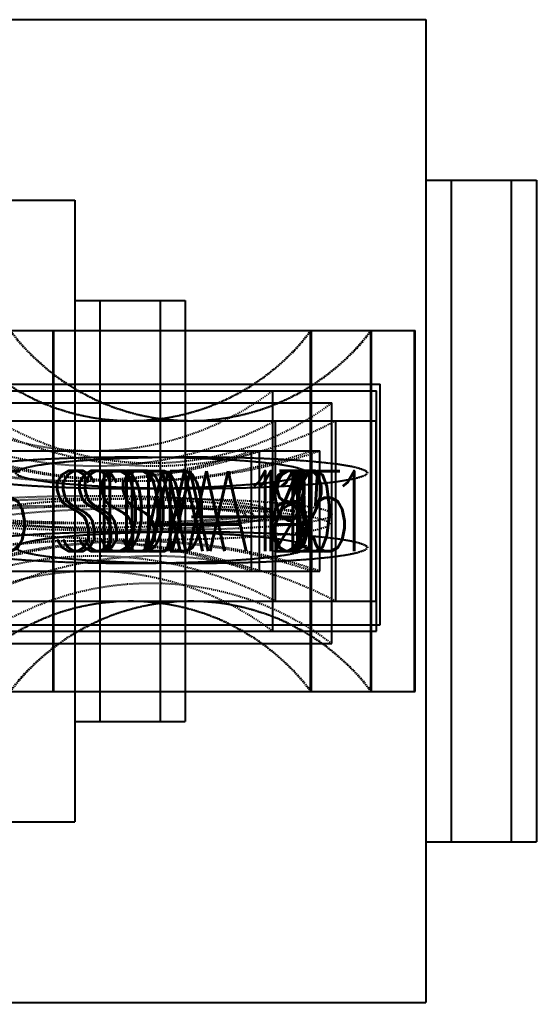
# Model space of a CAD drawing. Header units: inches. Extents: x -31 to 122, y -49 to 49.
# Drawn here: x 70.5 to 122, y -49 to 49 of the extents above; entities that cross this region are included whole.
import ezdxf
from ezdxf.enums import TextEntityAlignment as Align

# ---------------------------------------------------------------- set-up
doc = ezdxf.new("R2010")
doc.units = ezdxf.units.IN
doc.header["$MEASUREMENT"] = 0
doc.linetypes.add('HIDDEN4', pattern=[0.09375, 0.0625, -0.03125])
for name, color, linetype in [('M-BLKA', 4, 'Continuous'), ('M-TRBX-AIRT', 4, 'Continuous'), ('M-TRBX-WTRT', 4, 'Continuous')]:
    doc.layers.add(name, color=color, linetype=linetype)
doc.styles.add('BRA-NRW1', font='romans.shx', dxfattribs={"width": 0.65, "height": 8})

# ---------------------------------------------------------------- blocks, each defined once
blk = doc.blocks.new('HVIF60')
for p, q in [((11, 49), (111, 49)), ((111, 49), (111, -49)), ((111, 33), (122, 33)), ((113.5, 33), (113.5, -33)), ((119.5, 33), (119.5, -33)), ((122, 33), (122, -33)), ((111, -33), (122, -33)), ((11, -49), (111, -49))]:
    blk.add_line(p, q)
blk = doc.blocks.new('HVIF36')
for p, q in [((11, 31), (76, 31)), ((76, 31), (76, -31)), ((76, 21), (87, 21)), ((78.5, 21), (78.5, -21)), ((84.5, 21), (84.5, -21)), ((87, 21), (87, -21)), ((76, -21), (87, -21)), ((11, -31), (76, -31))]:
    blk.add_line(p, q)
blk = doc.blocks.new('hvtbeav1')
for p, q in [((58.408, 6), (94.408, 6)), ((94.408, -6), (94.408, 6)), ((58.408, -6), (94.408, -6))]:
    blk.add_line(p, q)
at = {"color": 4, "linetype": 'HIDDEN4'}
for centre, start, end in [((76.408, 58.5), 251.07536, 288.92464), ((76.408, -58.5), 71.07536, 108.92464)]:
    blk.add_arc(centre, 55.5, start, end, dxfattribs=at)
blk.add_ellipse((76.389, -0.354), major_axis=(-17.423, 0), ratio=0.051213, dxfattribs=at)
blk = doc.blocks.new('hvtbsav2')
for p, q in [((63.62, 6), (99.62, 6)), ((99.62, -6), (99.62, 6)), ((63.62, -6), (99.62, -6))]:
    blk.add_line(p, q)
at = {"color": 4, "linetype": 'HIDDEN4'}
for centre, start, end in [((81.62, 58.5), 251.07536, 288.92464), ((81.62, -58.5), 71.07536, 108.92464)]:
    blk.add_arc(centre, 55.5, start, end, dxfattribs=at)
blk.add_ellipse((81.601, -0.354), major_axis=(-17.423, 0), ratio=0.051213, dxfattribs=at)
blk = doc.blocks.new('hvtbsav1')
for p, q in [((64.408, 6), (100.408, 6)), ((100.408, -6), (100.408, 6)), ((64.408, -6), (100.408, -6))]:
    blk.add_line(p, q)
at = {"color": 4, "linetype": 'HIDDEN4'}
for centre, start, end in [((82.408, 58.5), 251.07536, 288.92464), ((82.408, -58.5), 71.07536, 108.92464)]:
    blk.add_arc(centre, 55.5, start, end, dxfattribs=at)
blk.add_ellipse((82.389, -0.354), major_axis=(-17.423, 0), ratio=0.051213, dxfattribs=at)
blk = doc.blocks.new('hvtbeav6')
for p, q in [((63.504, 18), (99.504, 18)), ((99.504, -18), (99.504, 18)), ((63.504, -18), (99.504, -18))]:
    blk.add_line(p, q)
at = {"color": 4, "linetype": 'HIDDEN4'}
for centre, start, end in [((81.504, 31.5), 216.8699, 323.1301), ((81.504, -31.5), 36.8699, 143.1301)]:
    blk.add_arc(centre, 22.5, start, end, dxfattribs=at)
for centre in [(81.592, 3.802), (81.592, -3.647)]:
    blk.add_ellipse(centre, major_axis=(-17.498, 0), ratio=0.090909, dxfattribs=at)
blk = doc.blocks.new('hvtbeav5')
for p, q in [((63.584, 18), (99.584, 18)), ((99.584, -18), (99.584, 18)), ((63.584, -18), (99.584, -18))]:
    blk.add_line(p, q)
at = {"color": 4, "linetype": 'HIDDEN4'}
for centre, start, end in [((81.584, 31.5), 216.8699, 323.1301), ((81.584, -31.5), 36.8699, 143.1301)]:
    blk.add_arc(centre, 22.5, start, end, dxfattribs=at)
for centre in [(81.673, 3.802), (81.673, -3.647)]:
    blk.add_ellipse(centre, major_axis=(-17.498, 0), ratio=0.090909, dxfattribs=at)
blk = doc.blocks.new('hvtbeav4')
for p, q in [((59.75, 12), (95.75, 12)), ((95.75, -12), (95.75, 12)), ((59.75, -12), (95.75, -12))]:
    blk.add_line(p, q)
at = {"color": 4, "linetype": 'HIDDEN4'}
for centre, start, end in [((77.75, 36), 233.1301, 306.8699), ((77.75, -36), 53.1301, 126.8699)]:
    blk.add_arc(centre, 30, start, end, dxfattribs=at)
blk.add_ellipse((78.016, -0.067), major_axis=(-17.498, 0), ratio=0.090909, dxfattribs=at)
blk = doc.blocks.new('hvtbeav3')
for p, q in [((60, 9), (96, 9)), ((96, -9), (96, 9)), ((60, -9), (96, -9))]:
    blk.add_line(p, q)
at = {"color": 4, "linetype": 'HIDDEN4'}
for centre, start, end in [((78, 42.75), 241.92751, 298.07249), ((78, -42.75), 61.92751, 118.07249)]:
    blk.add_arc(centre, 38.25, start, end, dxfattribs=at)
blk.add_ellipse((78.127, -0.335), major_axis=(-17.498, 0), ratio=0.090909, dxfattribs=at)
blk = doc.blocks.new('hvtbeav2')
for p, q in [((57.62, 6), (93.62, 6)), ((93.62, -6), (93.62, 6)), ((57.62, -6), (93.62, -6))]:
    blk.add_line(p, q)
at = {"color": 4, "linetype": 'HIDDEN4'}
for centre, start, end in [((75.62, 58.5), 251.07536, 288.92464), ((75.62, -58.5), 71.07536, 108.92464)]:
    blk.add_arc(centre, 55.5, start, end, dxfattribs=at)
blk.add_ellipse((75.601, -0.354), major_axis=(-17.423, 0), ratio=0.051213, dxfattribs=at)
blk = doc.blocks.new('hvtbsav6')
for p, q in [((69.504, 18), (105.504, 18)), ((105.504, -18), (105.504, 18)), ((69.504, -18), (105.504, -18))]:
    blk.add_line(p, q)
at = {"color": 4, "linetype": 'HIDDEN4'}
for centre, start, end in [((87.504, 31.5), 216.8699, 323.1301), ((87.504, -31.5), 36.8699, 143.1301)]:
    blk.add_arc(centre, 22.5, start, end, dxfattribs=at)
for centre in [(87.592, 3.802), (87.592, -3.647)]:
    blk.add_ellipse(centre, major_axis=(-17.498, 0), ratio=0.090909, dxfattribs=at)
blk = doc.blocks.new('hvtbsav5')
for p, q in [((69.584, 18), (105.584, 18)), ((105.584, -18), (105.584, 18)), ((69.584, -18), (105.584, -18))]:
    blk.add_line(p, q)
at = {"color": 4, "linetype": 'HIDDEN4'}
for centre, start, end in [((87.584, 31.5), 216.8699, 323.1301), ((87.584, -31.5), 36.8699, 143.1301)]:
    blk.add_arc(centre, 22.5, start, end, dxfattribs=at)
for centre in [(87.673, 3.802), (87.673, -3.647)]:
    blk.add_ellipse(centre, major_axis=(-17.498, 0), ratio=0.090909, dxfattribs=at)
blk = doc.blocks.new('hvtbsav4')
for p, q in [((65.625, 10.783), (101.625, 10.783)), ((101.625, -13.217), (101.625, 10.783)), ((65.625, -13.217), (101.625, -13.217))]:
    blk.add_line(p, q)
at = {"color": 4, "linetype": 'HIDDEN4'}
for centre, start, end in [((83.625, 34.783), 233.1301, 306.8699), ((83.625, -37.217), 53.1301, 126.8699)]:
    blk.add_arc(centre, 30, start, end, dxfattribs=at)
blk.add_ellipse((83.891, -1.284), major_axis=(-17.498, 0), ratio=0.090909, dxfattribs=at)
blk = doc.blocks.new('hvtbsav3')
for p, q in [((66, 9), (102, 9)), ((102, -9), (102, 9)), ((66, -9), (102, -9))]:
    blk.add_line(p, q)
at = {"color": 4, "linetype": 'HIDDEN4'}
for centre, start, end in [((84, 42.75), 241.92751, 298.07249), ((84, -42.75), 61.92751, 118.07249)]:
    blk.add_arc(centre, 38.25, start, end, dxfattribs=at)
blk.add_ellipse((84.127, -0.335), major_axis=(-17.498, 0), ratio=0.090909, dxfattribs=at)
blk = doc.blocks.new('TB-SV3')
for p, q in [((4.049, 9), (106.049, 9)), ((106.049, -9), (106.049, 9)), ((4.049, -9), (106.049, -9))]:
    blk.add_line(p, q)
at = {"layer": 'M-BLKA', "style": 'BRA-NRW1', "width": 0.65}
for tag, p in [('BOXTYPE', (25.049, 0)), ('HEAT', (58.049, 0)), ('SOUND', (88.049, 0)), ('ATC', (20.623, -27))]:
    blk.add_attdef(tag, text='', height=8, dxfattribs=at).set_placement(p, align=Align.MIDDLE_CENTER)
at = {"layer": 'M-TRBX-AIRT', "style": 'BRA-NRW1', "width": 0.65}
blk.add_attdef('AIR', text='', height=8, dxfattribs=at).set_placement((20.623, -15), align=Align.MIDDLE_CENTER)
at = {"layer": 'M-TRBX-WTRT', "style": 'BRA-NRW1', "width": 0.65}
blk.add_attdef('WATER', text='', height=8, dxfattribs=at).set_placement((20.623, -15), align=Align.MIDDLE_CENTER)
blk = doc.blocks.new('TB-SV2')
for p, q in [((4.049, 9), (106.049, 9)), ((106.049, -9), (106.049, 9)), ((4.049, -9), (106.049, -9))]:
    blk.add_line(p, q)
at = {"layer": 'M-BLKA', "style": 'BRA-NRW1', "width": 0.65}
for tag, p in [('BOXTYPE', (25.049, 0)), ('HEAT', (58.049, 0)), ('SOUND', (88.049, 0)), ('ATC', (20.623, -27))]:
    blk.add_attdef(tag, text='', height=8, dxfattribs=at).set_placement(p, align=Align.MIDDLE_CENTER)
at = {"layer": 'M-TRBX-AIRT', "style": 'BRA-NRW1', "width": 0.65}
blk.add_attdef('AIR', text='', height=8, dxfattribs=at).set_placement((20.623, -15), align=Align.MIDDLE_CENTER)
at = {"layer": 'M-TRBX-WTRT', "style": 'BRA-NRW1', "width": 0.65}
blk.add_attdef('WATER', text='', height=8, dxfattribs=at).set_placement((20.623, -15), align=Align.MIDDLE_CENTER)
blk = doc.blocks.new('TB-SV1')
for p, q in [((4.049, 9), (106.049, 9)), ((106.049, -9), (106.049, 9)), ((4.049, -9), (106.049, -9))]:
    blk.add_line(p, q)
at = {"layer": 'M-BLKA', "style": 'BRA-NRW1', "width": 0.65}
for tag, p in [('BOXTYPE', (25.049, 0)), ('HEAT', (58.049, 0)), ('SOUND', (88.049, 0)), ('ATC', (23.063, -27))]:
    blk.add_attdef(tag, text='', height=8, dxfattribs=at).set_placement(p, align=Align.MIDDLE_CENTER)
at = {"layer": 'M-TRBX-AIRT', "style": 'BRA-NRW1', "width": 0.65}
blk.add_attdef('AIR', text='', height=8, dxfattribs=at).set_placement((23.063, -15), align=Align.MIDDLE_CENTER)
at = {"layer": 'M-TRBX-WTRT', "style": 'BRA-NRW1', "width": 0.65}
blk.add_attdef('WATER', text='', height=8, dxfattribs=at).set_placement((23.063, -15), align=Align.MIDDLE_CENTER)
blk = doc.blocks.new('TB-EV6')
for p, q in [((0, 18), (105.504, 18)), ((105.504, -18), (105.504, 18)), ((0, -18), (105.504, -18))]:
    blk.add_line(p, q)
at = {"layer": 'M-BLKA', "style": 'BRA-NRW1', "width": 0.65}
for tag, p in [('BOXTYPE', (22.752, 0)), ('SOUND', (87.504, 0)), ('ATC', (18.519, -36.565))]:
    blk.add_attdef(tag, text='', height=8, dxfattribs=at).set_placement(p, align=Align.MIDDLE_CENTER)
at = {"layer": 'M-TRBX-AIRT', "style": 'BRA-NRW1', "width": 0.65}
blk.add_attdef('AIR', text='', height=8, dxfattribs=at).set_placement((18.519, -24.188), align=Align.MIDDLE_CENTER)
at = {"layer": 'M-TRBX-WTRT', "style": 'BRA-NRW1', "width": 0.65}
blk.add_attdef('WATER', text='', height=8, dxfattribs=at).set_placement((18.519, -24.188), align=Align.MIDDLE_CENTER)
blk = doc.blocks.new('TB-EV5')
for p, q in [((9.229, 17.987), (109.916, 17.987)), ((73.916, -18.013), (73.916, 17.987)), ((109.916, -18.013), (109.916, 17.987)), ((9.024, -18.013), (109.916, -18.013))]:
    blk.add_line(p, q)
at = {"layer": 'M-BLKA', "style": 'BRA-NRW1', "width": 0.65}
for tag, p in [('BOXTYPE', (27.123, -0.013)), ('SOUND', (91.916, -0.013)), ('ATC', (22.85, -36.577))]:
    blk.add_attdef(tag, text='', height=8, dxfattribs=at).set_placement(p, align=Align.MIDDLE_CENTER)
at = {"layer": 'M-TRBX-AIRT', "style": 'BRA-NRW1', "width": 0.65}
blk.add_attdef('AIR', text='', height=8, dxfattribs=at).set_placement((22.85, -24.201), align=Align.MIDDLE_CENTER)
at = {"layer": 'M-TRBX-WTRT', "style": 'BRA-NRW1', "width": 0.65}
blk.add_attdef('WATER', text='', height=8, dxfattribs=at).set_placement((22.85, -24.201), align=Align.MIDDLE_CENTER)
blk = doc.blocks.new('TB-EV4')
for p, q in [((4.331, 12), (106.081, 12)), ((106.081, -12), (106.081, 12)), ((4.331, -12), (106.081, -12))]:
    blk.add_line(p, q)
at = {"layer": 'M-BLKA', "style": 'BRA-NRW1', "width": 0.65}
for tag, p in [('BOXTYPE', (25.206, 0)), ('SOUND', (88.081, 0)), ('ATC', (20.907, -30))]:
    blk.add_attdef(tag, text='', height=8, dxfattribs=at).set_placement(p, align=Align.MIDDLE_CENTER)
at = {"layer": 'M-TRBX-AIRT', "style": 'BRA-NRW1', "width": 0.65}
blk.add_attdef('AIR', text='', height=8, dxfattribs=at).set_placement((20.907, -18), align=Align.MIDDLE_CENTER)
at = {"layer": 'M-TRBX-WTRT', "style": 'BRA-NRW1', "width": 0.65}
blk.add_attdef('WATER', text='', height=8, dxfattribs=at).set_placement((20.907, -18), align=Align.MIDDLE_CENTER)
blk = doc.blocks.new('TB-EV3')
for p, q in [((4.049, 9), (106.049, 9)), ((106.049, -9), (106.049, 9)), ((4.049, -9), (106.049, -9))]:
    blk.add_line(p, q)
at = {"layer": 'M-BLKA', "style": 'BRA-NRW1', "width": 0.65}
for tag, p in [('BOXTYPE', (25.049, 0)), ('SOUND', (88.049, 0)), ('ATC', (20.625, -27))]:
    blk.add_attdef(tag, text='', height=8, dxfattribs=at).set_placement(p, align=Align.MIDDLE_CENTER)
at = {"layer": 'M-TRBX-AIRT', "style": 'BRA-NRW1', "width": 0.65}
blk.add_attdef('AIR', text='', height=8, dxfattribs=at).set_placement((20.625, -15), align=Align.MIDDLE_CENTER)
at = {"layer": 'M-TRBX-WTRT', "style": 'BRA-NRW1', "width": 0.65}
blk.add_attdef('WATER', text='', height=8, dxfattribs=at).set_placement((20.625, -15), align=Align.MIDDLE_CENTER)
blk = doc.blocks.new('TB-EV2')
for p, q in [((4.049, 9), (106.049, 9)), ((106.049, -9), (106.049, 9)), ((4.049, -9), (106.049, -9))]:
    blk.add_line(p, q)
at = {"layer": 'M-BLKA', "style": 'BRA-NRW1', "width": 0.65}
for tag, p in [('BOXTYPE', (25.049, 0)), ('SOUND', (88.049, 0)), ('ATC', (20.625, -27))]:
    blk.add_attdef(tag, text='', height=8, dxfattribs=at).set_placement(p, align=Align.MIDDLE_CENTER)
at = {"layer": 'M-TRBX-AIRT', "style": 'BRA-NRW1', "width": 0.65}
blk.add_attdef('AIR', text='', height=8, dxfattribs=at).set_placement((20.623, -15), align=Align.MIDDLE_CENTER)
at = {"layer": 'M-TRBX-WTRT', "style": 'BRA-NRW1', "width": 0.65}
blk.add_attdef('WATER', text='', height=8, dxfattribs=at).set_placement((20.623, -15), align=Align.MIDDLE_CENTER)
blk = doc.blocks.new('TB-SV6')
for p, q in [((0, 18), (105.504, 18)), ((105.504, -18), (105.504, 18)), ((0, -18), (105.504, -18))]:
    blk.add_line(p, q)
at = {"layer": 'M-BLKA', "style": 'BRA-NRW1', "width": 0.65}
for tag, p in [('BOXTYPE', (22.752, 0)), ('HEAT', (57.504, 0)), ('SOUND', (87.504, 0)), ('ATC', (18.519, -36.565))]:
    blk.add_attdef(tag, text='', height=8, dxfattribs=at).set_placement(p, align=Align.MIDDLE_CENTER)
at = {"layer": 'M-TRBX-AIRT', "style": 'BRA-NRW1', "width": 0.65}
blk.add_attdef('AIR', text='', height=8, dxfattribs=at).set_placement((18.519, -24.188), align=Align.MIDDLE_CENTER)
at = {"layer": 'M-TRBX-WTRT', "style": 'BRA-NRW1', "width": 0.65}
blk.add_attdef('WATER', text='', height=8, dxfattribs=at).set_placement((18.519, -24.188), align=Align.MIDDLE_CENTER)
blk = doc.blocks.new('TB-SV5')
for p, q in [((9.156, 17.987), (109.843, 17.987)), ((73.843, -18.013), (73.843, 17.987)), ((109.843, -18.013), (109.843, 17.987)), ((4.258, -18.013), (109.843, -18.013))]:
    blk.add_line(p, q)
at = {"layer": 'M-BLKA', "style": 'BRA-NRW1', "width": 0.65}
for tag, p in [('BOXTYPE', (27.05, -0.013)), ('HEAT', (61.843, -0.013)), ('SOUND', (91.843, -0.013)), ('ATC', (22.777, -36.577))]:
    blk.add_attdef(tag, text='', height=8, dxfattribs=at).set_placement(p, align=Align.MIDDLE_CENTER)
at = {"layer": 'M-TRBX-AIRT', "style": 'BRA-NRW1', "width": 0.65}
blk.add_attdef('AIR', text='', height=8, dxfattribs=at).set_placement((22.777, -24.201), align=Align.MIDDLE_CENTER)
at = {"layer": 'M-TRBX-WTRT', "style": 'BRA-NRW1', "width": 0.65}
blk.add_attdef('WATER', text='', height=8, dxfattribs=at).set_placement((22.777, -24.201), align=Align.MIDDLE_CENTER)
blk = doc.blocks.new('TB-SV4')
for p, q in [((4.69, 12.659), (106.44, 12.659)), ((106.44, -11.341), (106.44, 12.659)), ((4.69, -11.341), (106.44, -11.341))]:
    blk.add_line(p, q)
at = {"layer": 'M-BLKA', "style": 'BRA-NRW1', "width": 0.65}
for tag, p in [('BOXTYPE', (25.049, 0)), ('HEAT', (58.049, 0)), ('SOUND', (88.049, 0)), ('ATC', (21.264, -29.341))]:
    blk.add_attdef(tag, text='', height=8, dxfattribs=at).set_placement(p, align=Align.MIDDLE_CENTER)
at = {"layer": 'M-TRBX-AIRT', "style": 'BRA-NRW1', "width": 0.65}
blk.add_attdef('AIR', text='', height=8, dxfattribs=at).set_placement((21.264, -17.341), align=Align.MIDDLE_CENTER)
at = {"layer": 'M-TRBX-WTRT', "style": 'BRA-NRW1', "width": 0.65}
blk.add_attdef('WATER', text='', height=8, dxfattribs=at).set_placement((21.264, -17.341), align=Align.MIDDLE_CENTER)

msp = doc.modelspace()

# ---------------------------------------------------------------- block references
for name in ['HVIF60', 'HVIF36', 'hvtbeav6', 'hvtbeav5', 'hvtbsav6', 'hvtbsav5', 'hvtbeav4', 'hvtbsav4', 'hvtbeav3', 'hvtbsav3', 'hvtbeav1', 'hvtbsav2', 'hvtbsav1', 'hvtbeav2']:
    msp.add_blockref(name, (0, 0))
ref = msp.add_blockref('TB-EV6', (0, 0))
ref.add_attrib('SOUND', 'SDA-12', dxfattribs={"layer": 'M-BLKA', "height": 8, "style": 'BRA-NRW1', "width": 0.65}).set_placement((87.504, 0), align=Align.MIDDLE_CENTER)
ref = msp.add_blockref('TB-SV6', (0, 0))
ref.add_attrib('SOUND', 'SDA-6', dxfattribs={"layer": 'M-BLKA', "height": 8, "style": 'BRA-NRW1', "width": 0.65}).set_placement((87.504, 0), align=Align.MIDDLE_CENTER)
ref = msp.add_blockref('TB-SV5', (0, 0))
ref.add_attrib('HEAT', 'RC-5', dxfattribs={"layer": 'M-BLKA', "height": 8, "style": 'BRA-NRW1', "width": 0.65}).set_placement((61.843, -0.013), align=Align.MIDDLE_CENTER)
ref.add_attrib('SOUND', 'SDA-5', dxfattribs={"layer": 'M-BLKA', "height": 8, "style": 'BRA-NRW1', "width": 0.65}).set_placement((91.843, -0.013), align=Align.MIDDLE_CENTER)
ref = msp.add_blockref('TB-EV5', (0, 0))
ref.add_attrib('SOUND', 'SDA-11', dxfattribs={"layer": 'M-BLKA', "height": 8, "style": 'BRA-NRW1', "width": 0.65}).set_placement((91.916, -0.013), align=Align.MIDDLE_CENTER)
ref = msp.add_blockref('TB-EV4', (0, 0))
ref.add_attrib('SOUND', 'SDA-10', dxfattribs={"layer": 'M-BLKA', "height": 8, "style": 'BRA-NRW1', "width": 0.65}).set_placement((88.081, 0), align=Align.MIDDLE_CENTER)
ref = msp.add_blockref('TB-SV4', (0, 0))
ref.add_attrib('SOUND', 'SDA-4', dxfattribs={"layer": 'M-BLKA', "height": 8, "style": 'BRA-NRW1', "width": 0.65}).set_placement((88.049, 0), align=Align.MIDDLE_CENTER)
ref = msp.add_blockref('TB-SV3', (0, 0))
ref.add_attrib('SOUND', 'SDA-3', dxfattribs={"layer": 'M-BLKA', "height": 8, "style": 'BRA-NRW1', "width": 0.65}).set_placement((88.049, 0), align=Align.MIDDLE_CENTER)
ref = msp.add_blockref('TB-SV2', (0, 0))
ref.add_attrib('SOUND', 'SDA-2', dxfattribs={"layer": 'M-BLKA', "height": 8, "style": 'BRA-NRW1', "width": 0.65}).set_placement((88.049, 0), align=Align.MIDDLE_CENTER)
ref = msp.add_blockref('TB-EV3', (0, 0))
ref.add_attrib('SOUND', 'SDA-9', dxfattribs={"layer": 'M-BLKA', "height": 8, "style": 'BRA-NRW1', "width": 0.65}).set_placement((88.049, 0), align=Align.MIDDLE_CENTER)
ref = msp.add_blockref('TB-EV2', (0, 0))
ref.add_attrib('SOUND', 'SDA-8', dxfattribs={"layer": 'M-BLKA', "height": 8, "style": 'BRA-NRW1', "width": 0.65}).set_placement((88.049, 0), align=Align.MIDDLE_CENTER)
ref = msp.add_blockref('TB-SV1', (0, 0))
ref.add_attrib('SOUND', 'SDA-1', dxfattribs={"layer": 'M-BLKA', "height": 8, "style": 'BRA-NRW1', "width": 0.65}).set_placement((88.049, 0), align=Align.MIDDLE_CENTER)

doc.saveas('drawing.dxf')
